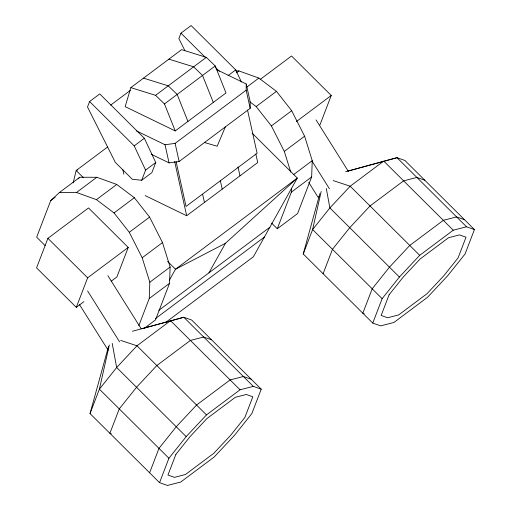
<?xml version="1.0" encoding="UTF-8"?>
<svg xmlns="http://www.w3.org/2000/svg" width="511" height="511" viewBox="0 0 511 511"><rect width="100%" height="100%" fill="white"/><g stroke="black" fill="none" stroke-linecap="round" stroke-linejoin="round"><path stroke-width="0.77" d="M151.154 154.207L169.045 162.881L179.131 161.508L250.186 108.326L246.168 90.198L246.232 83.97L216.179 69.394M250.186 108.326L250.249 102.098L246.232 83.97M138.839 325.609L149.244 298.507L149.819 282.219L142.192 257.774L129.289 232.294L114.036 212.921L96.445 199.648L76.516 192.481L59.512 192.449L50.723 200.574L36.664 237.193L45.16 245.631M144.064 328.477L155.485 319.931L169.543 283.311L170.125 267.023L162.492 242.578L149.589 217.098L134.342 197.725L116.751 184.452L96.815 177.285L79.812 177.253L59.512 192.449M271.635 223.128L277.294 228.756L291.353 192.136L291.494 188.259M277.294 228.756L297.6 213.56L311.653 176.94L312.234 160.658L304.607 136.207L291.698 110.727L276.451 91.354L258.86 78.087L238.924 70.92L235.833 70.908M109.328 344.944L99.396 389.146L90.025 413.559L159.547 482.665L167.448 485.45L180.715 482.045L214.281 456.917L234.575 435.206L251.846 413.578L261.223 389.165L191.702 320.052L183.8 317.267L132.413 331.262M321.144 191.561L312.611 229.56L303.234 253.967L372.755 323.08L380.657 325.865L393.924 322.454L427.49 297.332L447.789 275.614L465.061 253.986L474.432 229.573L404.91 160.467L397.009 157.682L345.628 171.677M73.175 182.817L76.184 170.514L107.431 147.123M90.025 413.559L108.543 346.356M303.234 253.967L319.86 193.637M130.842 87.63L125.157 106.633L175.247 130.925L225.996 92.938L215.227 65.957L206.316 57.347L181.59 49.644L130.842 87.63L155.561 95.333L164.472 103.944L175.247 130.925M89.597 101.529L87.502 106.991L115.32 162.383L132.317 179.284L141.707 180.249L151.856 172.654L155.746 162.517L144.351 138.27L99.754 93.928L89.597 101.529L134.201 145.865L145.597 170.112L141.707 180.249M111.187 281.235L116.898 276.962L128.235 247.433L88.505 207.939L47.906 238.33L36.568 267.866L76.292 307.354L83.906 301.656M241.409 82.016L235.712 69.886L191.108 25.55L180.958 33.145L178.863 38.606L184.925 50.678M76.292 307.354L87.63 277.824L128.235 247.433M149.614 472.79L158.985 448.377L176.257 426.749L196.556 405.038L230.122 379.909L243.389 376.505L251.291 379.29M159.547 482.665L168.917 458.252L186.189 436.624L206.482 414.906L240.049 389.784L253.322 386.38L261.223 389.165M319.912 125.01L331.249 95.474L291.526 55.986L260.438 79.256M323.099 273.717L332.469 249.304L349.741 227.676L370.041 205.959L403.607 180.837L416.874 177.426L424.775 180.211M372.755 323.08L382.126 298.667L399.398 277.039L419.697 255.321L453.263 230.199L466.53 226.788L474.432 229.573M225.332 126.926L217.169 146.248L204.509 142.518M169.307 280.322L175.497 269.24L297.306 178.064L252.159 133.186M208.935 272.848L225.453 243.268L297.306 178.064L253.367 256.784L165.992 322.179M78.055 178.876L79.812 177.253M110.695 105.1L130.362 90.377M155.561 95.333L206.316 57.347M164.472 103.944L215.227 65.957M50.723 200.574L55.162 197.246M134.201 145.865L144.351 138.27M228.098 75.59L235.712 69.886M76.516 192.481L96.815 177.285M236.389 72.818L238.924 70.92M96.445 199.648L116.751 184.452M246.807 87.106L258.86 78.087M136.405 130.873L165.027 144.754L175.113 143.38L246.168 90.198M145.597 170.112L155.746 162.517M114.036 212.921L134.342 197.725M249.866 101.81L256.152 106.55L276.451 91.354M129.289 232.294L149.589 217.098M290.778 172.15L284.301 151.403L271.398 125.923L291.698 110.727M296.354 121.592L331.249 95.474M145.175 195.604L186.675 215.731L257.736 162.549L255.839 154.009M142.192 257.774L162.492 242.578M284.301 151.403L304.607 136.207M149.819 282.219L170.125 267.023M293.838 174.43L312.234 160.658M149.244 298.507L169.543 283.311M291.353 192.136L311.653 176.94M158.819 310.362L269.84 227.267M155.293 318.73L264.347 237.104M225.453 243.268L175.497 269.24L167.595 261.383M77.646 169.927L76.184 170.514L83.517 177.802M319.452 196.671L317.983 197.131L308.727 182.389M348.017 171.102L397.009 157.682L466.53 226.788M141.694 328.803L183.8 317.267L253.322 386.38M168.905 59.142L193.631 66.839L202.535 75.449L213.311 102.436M143.527 78.132L168.253 85.835L177.164 94.446L187.933 121.426M333.159 180.555L350.176 186.215L419.697 255.321M120.685 340.39L136.967 345.8L206.482 414.906M464.499 219.704L456.598 216.92L443.331 220.324L409.765 245.446L389.465 267.164L372.193 288.792L362.823 313.205L364.26 313.709M211.567 339.802L203.665 337.017L190.392 340.422L156.826 365.544L136.533 387.261L119.261 408.889L109.891 433.302L111.328 433.807M453.263 230.199L383.742 161.093L350.176 186.215L329.882 207.932L312.611 229.56L382.126 298.667M180.958 33.145L205.237 57.283M215.399 67.382L219.347 71.31M399.398 277.039L329.882 207.932L326.293 188.489M240.049 389.784L170.533 320.678L136.967 345.8L116.668 367.518L99.396 389.146L168.917 458.252M47.906 238.33L87.63 277.824M186.189 436.624L116.668 367.518L112.216 343.411M256.152 106.55L271.398 125.923M316.06 119.925L348.451 171.53M312.164 161.259L329.41 188.738M107.91 275.723L141.145 328.669M87.605 290.919L119.58 341.853M79.544 304.677L108.153 350.252M247.528 110.076L257.097 153.249L186.042 206.438L176.129 161.719M237.985 166.899L239.972 175.841M220.388 180.939L222.202 189.14M202.624 194.237L204.438 202.433M175.113 143.38L179.131 161.508M174.634 161.412L186.675 215.731M165.027 144.754L169.045 162.881M122.787 169.505L123.822 174.162M175.893 454.362L167.953 475.045L174.475 477.344L185.423 474.527L213.866 453.244L230.614 435.321L244.871 417.468L252.811 396.785L246.289 394.486L235.341 397.296L206.904 418.586L190.149 436.509L175.893 454.362M389.101 294.77L381.161 315.459L387.683 317.753L398.637 314.942L427.075 293.659L443.829 275.736L458.086 257.883L466.026 237.2L459.504 234.9L448.549 237.711L420.112 258.994L403.358 276.924L389.101 294.77"/></g></svg>
